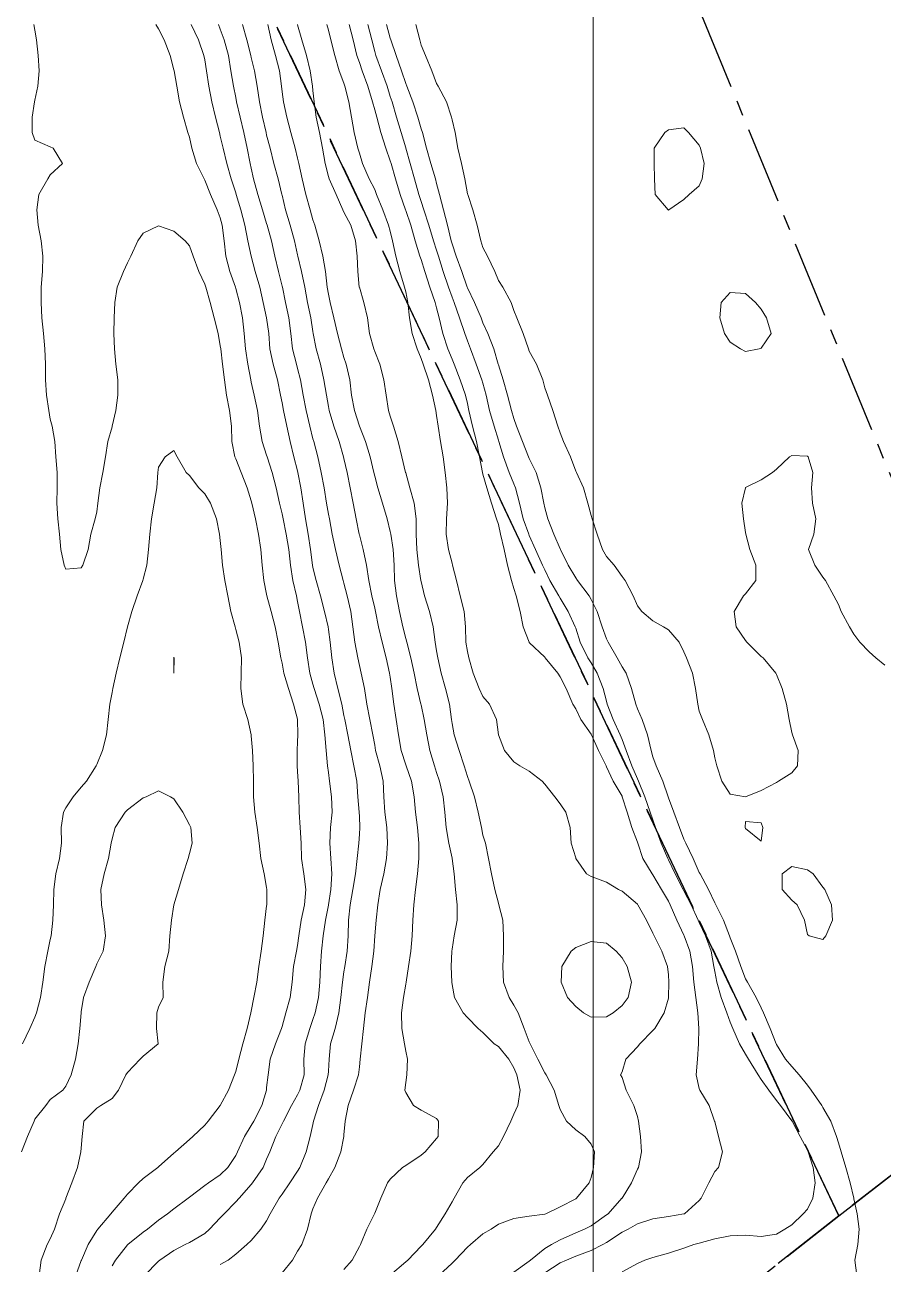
# Model space of a CAD drawing. Header units: centimetres. Extents: x 0 to 642158, y -847 to 649707.
# Drawn here: x 617248.42 to 617276.2, y 620499.11 to 620539.24 of the extents above; entities that cross this region are included whole.
import ezdxf

# ---------------------------------------------------------------- set-up
doc = ezdxf.new("R2010")
doc.units = ezdxf.units.CM
doc.header["$MEASUREMENT"] = 0
doc.linetypes.add('CENTERX2', pattern=[4, 2.5, -0.5, 0.5, -0.5])
doc.layers.add('MEV_grille', color=254, linetype='Continuous', lineweight=9)
doc.layers.add('WAL_topographie 0.5', color=253, linetype='Continuous', lineweight=20)
doc.layers.add('SPW_parcellaire cadastral', color=7, linetype='CENTERX2', lineweight=25, true_color=0xff0542)

# ---------------------------------------------------------------- blocks, each defined once
blk = doc.blocks.new('*U112')
at = {"layer": 'MEV_grille', "transparency": 33554687}
blk.add_lwpolyline([(0, 1825.476), (0, -1825.476)], dxfattribs=at)
blk = doc.blocks.new('*U113')
at = {"layer": 'MEV_grille', "color": 0, "linetype": 'ByBlock', "lineweight": -2, "transparency": 16777216}
blk.add_blockref('*U112', (1900, 0), dxfattribs=at)

msp = doc.modelspace()

# ---------------------------------------------------------------- linework, layer by layer
at = {"layer": 'SPW_parcellaire cadastral'}
for points in [[(617140.892, 620706.757), (617188.586, 620670.429), (617205.491, 620657.481), (617236.821, 620625.726), (617238.726, 620622.445), (617236.096, 620620.154), (617238.753, 620617.124), (617241.351, 620619.557), (617255.145, 620576.565), (617283.484, 620507.46), (617274.764, 620500.676), (617243.342, 620567.204), (617242.443, 620568.633), (617224.544, 620619.8), (617219.57, 620629.325), (617211.738, 620638.85), (617202.743, 620647.528), (617198.721, 620649.645), (617180.2, 620666.244), (617140.94, 620702.104)], [(617274.764, 620500.676), (617269.952, 620496.899), (617211.998, 620451.663), (617205.087, 620446.27), (617195.532, 620438.811), (617164.102, 620414.279), (617134.906, 620391.492), (617133.598, 620390.47), (617094.809, 620440.723), (617090.922, 620445.759), (617243.342, 620567.204), (617274.764, 620500.676)], [(617392.267, 620281.812), (617393.536, 620278.746), (617371.057, 620292.797), (617374.709, 620296.56), (617340.895, 620357.32), (617337.548, 620363.525), (617334.299, 620378.327), (617286.739, 620465.896), (617269.952, 620496.899), (617274.764, 620500.676), (617283.484, 620507.46), (617304.117, 620460.615), (617333.025, 620394.339), (617343.969, 620372.254), (617392.267, 620281.812)]]:
    msp.add_lwpolyline(points, dxfattribs=at)
at = {"layer": 'WAL_topographie 0.5'}
for points in [[(617248.72, 620539.25), (617248.75, 620539.067), (617248.805, 620538.75), (617248.86, 620538.25), (617248.884, 620537.75), (617248.85, 620537.25), (617248.75, 620536.806), (617248.738, 620536.75), (617248.659, 620536.25), (617248.666, 620535.75), (617248.75, 620535.512), (617249.25, 620535.291), (617249.34, 620535.25), (617249.646, 620534.75), (617249.25, 620534.381), (617249.169, 620534.25), (617248.883, 620533.75), (617248.809, 620533.25), (617248.862, 620532.75), (617248.955, 620532.25), (617249.013, 620531.75), (617249.002, 620531.25), (617248.959, 620530.75), (617248.95, 620530.25), (617248.977, 620529.75), (617249.027, 620529.25), (617249.074, 620528.75), (617249.091, 620528.25), (617249.096, 620527.75), (617249.123, 620527.25), (617249.198, 620526.75), (617249.25, 620526.471), (617249.312, 620526.25), (617249.395, 620525.75), (617249.43, 620525.25), (617249.467, 620524.75), (617249.475, 620524.25), (617249.461, 620523.75), (617249.488, 620523.25), (617249.545, 620522.75), (617249.59, 620522.25), (617249.7, 620521.75), (617249.75, 620521.619), (617250.25, 620521.656), (617250.299, 620521.75), (617250.471, 620522.25), (617250.564, 620522.75), (617250.697, 620523.25), (617250.75, 620523.472), (617250.791, 620523.75), (617250.856, 620524.25), (617250.954, 620524.75), (617251.038, 620525.25), (617251.113, 620525.75), (617251.25, 620526.227), (617251.255, 620526.25), (617251.375, 620526.75), (617251.433, 620527.25), (617251.432, 620527.75), (617251.373, 620528.25), (617251.324, 620528.75), (617251.306, 620529.25), (617251.312, 620529.75), (617251.34, 620530.25), (617251.415, 620530.75), (617251.616, 620531.25), (617251.75, 620531.533), (617251.851, 620531.75), (617252.077, 620532.25), (617252.25, 620532.5), (617252.75, 620532.73), (617253.25, 620532.557), (617253.617, 620532.25), (617253.75, 620532.083), (617253.875, 620531.75), (617254.054, 620531.25), (617254.25, 620530.842), (617254.281, 620530.75), (617254.42, 620530.25), (617254.555, 620529.75), (617254.679, 620529.25), (617254.75, 620528.848), (617254.763, 620528.75), (617254.826, 620528.25), (617254.884, 620527.75), (617254.948, 620527.25), (617255.051, 620526.75), (617255.115, 620526.25), (617255.127, 620525.75), (617255.224, 620525.25), (617255.25, 620525.192), (617255.421, 620524.75), (617255.621, 620524.25), (617255.75, 620523.833), (617255.772, 620523.75), (617255.886, 620523.25), (617255.989, 620522.75), (617256.057, 620522.25), (617256.109, 620521.75), (617256.162, 620521.25), (617256.25, 620520.804), (617256.26, 620520.75), (617256.398, 620520.25), (617256.525, 620519.75), (617256.622, 620519.25), (617256.708, 620518.75), (617256.75, 620518.571), (617256.81, 620518.25), (617256.952, 620517.75), (617257.123, 620517.25), (617257.25, 620516.761), (617257.252, 620516.75), (617257.261, 620516.25), (617257.25, 620516.025), (617257.233, 620515.75), (617257.236, 620515.25), (617257.25, 620515.063), (617257.272, 620514.75), (617257.297, 620514.25), (617257.305, 620513.75), (617257.335, 620513.25), (617257.364, 620512.75), (617257.379, 620512.25), (617257.449, 620511.75), (617257.518, 620511.25), (617257.47, 620510.75), (617257.365, 620510.25), (617257.293, 620509.75), (617257.25, 620509.432), (617257.219, 620509.25), (617257.124, 620508.75), (617257.073, 620508.25), (617257.006, 620507.75), (617256.875, 620507.25), (617256.75, 620506.811), (617256.732, 620506.75), (617256.541, 620506.25), (617256.368, 620505.75), (617256.299, 620505.25), (617256.25, 620504.833), (617256.242, 620504.75), (617256.093, 620504.25), (617255.835, 620503.75), (617255.75, 620503.6), (617255.537, 620503.25), (617255.308, 620502.75), (617255.25, 620502.635), (617254.991, 620502.25), (617254.75, 620502.003), (617254.373, 620501.75), (617254.25, 620501.662), (617253.75, 620501.283), (617253.708, 620501.25), (617253.25, 620500.91), (617253.047, 620500.75), (617252.75, 620500.537), (617252.393, 620500.25), (617252.25, 620500.147), (617251.754, 620499.75), (617251.75, 620499.746), (617251.357, 620499.25), (617251.25, 620499.061)], [(617252.659, 620539.25), (617252.75, 620539.107), (617252.939, 620538.75), (617253.129, 620538.25), (617253.25, 620537.782), (617253.257, 620537.75), (617253.339, 620537.25), (617253.434, 620536.75), (617253.557, 620536.25), (617253.705, 620535.75), (617253.75, 620535.602), (617253.825, 620535.25), (617253.975, 620534.75), (617254.23, 620534.25), (617254.25, 620534.216), (617254.433, 620533.75), (617254.648, 620533.25), (617254.75, 620532.988), (617254.809, 620532.75), (617254.877, 620532.25), (617254.934, 620531.75), (617255.06, 620531.25), (617255.238, 620530.75), (617255.25, 620530.709), (617255.372, 620530.25), (617255.464, 620529.75), (617255.525, 620529.25), (617255.571, 620528.75), (617255.643, 620528.25), (617255.734, 620527.75), (617255.75, 620527.674), (617255.846, 620527.25), (617255.953, 620526.75), (617256.021, 620526.25), (617256.107, 620525.75), (617256.25, 620525.308), (617256.269, 620525.25), (617256.432, 620524.75), (617256.56, 620524.25), (617256.668, 620523.75), (617256.75, 620523.408), (617256.783, 620523.25), (617256.883, 620522.75), (617256.966, 620522.25), (617257.025, 620521.75), (617257.099, 620521.25), (617257.211, 620520.75), (617257.25, 620520.57), (617257.315, 620520.25), (617257.413, 620519.75), (617257.503, 620519.25), (617257.569, 620518.75), (617257.652, 620518.25), (617257.75, 620517.893), (617257.789, 620517.75), (617257.954, 620517.25), (617258.074, 620516.75), (617258.129, 620516.25), (617258.171, 620515.75), (617258.221, 620515.25), (617258.25, 620515.03), (617258.285, 620514.75), (617258.351, 620514.25), (617258.373, 620513.75), (617258.321, 620513.25), (617258.29, 620512.75), (617258.331, 620512.25), (617258.361, 620511.75), (617258.331, 620511.25), (617258.252, 620510.75), (617258.25, 620510.741), (617258.155, 620510.25), (617258.078, 620509.75), (617258.026, 620509.25), (617257.996, 620508.75), (617257.976, 620508.25), (617257.925, 620507.75), (617257.818, 620507.25), (617257.75, 620507.036), (617257.65, 620506.75), (617257.495, 620506.25), (617257.456, 620505.75), (617257.463, 620505.25), (617257.329, 620504.75), (617257.25, 620504.598), (617257.053, 620504.25), (617256.794, 620503.75), (617256.75, 620503.656), (617256.547, 620503.25), (617256.349, 620502.75), (617256.25, 620502.519), (617256.133, 620502.25), (617255.794, 620501.75), (617255.75, 620501.695), (617255.358, 620501.25), (617255.25, 620501.131), (617254.879, 620500.75), (617254.75, 620500.61), (617254.406, 620500.25), (617254.25, 620500.113), (617253.75, 620499.817), (617253.618, 620499.75), (617253.25, 620499.561), (617252.793, 620499.25), (617252.75, 620499.215), (617252.3, 620498.75)], [(617253.813, 620539.25), (617254.042, 620538.75), (617254.222, 620538.25), (617254.25, 620538.104), (617254.307, 620537.75), (617254.378, 620537.25), (617254.477, 620536.75), (617254.592, 620536.25), (617254.72, 620535.75), (617254.75, 620535.638), (617254.845, 620535.25), (617254.965, 620534.75), (617255.107, 620534.25), (617255.25, 620533.805), (617255.266, 620533.75), (617255.41, 620533.25), (617255.54, 620532.75), (617255.646, 620532.25), (617255.75, 620531.75), (617255.75, 620531.75), (617255.884, 620531.25), (617256.026, 620530.75), (617256.14, 620530.25), (617256.25, 620529.75), (617256.25, 620529.75), (617256.322, 620529.25), (617256.356, 620528.75), (617256.457, 620528.25), (617256.597, 620527.75), (617256.697, 620527.25), (617256.75, 620527.007), (617256.799, 620526.75), (617256.903, 620526.25), (617257.008, 620525.75), (617257.134, 620525.25), (617257.25, 620524.797), (617257.261, 620524.75), (617257.356, 620524.25), (617257.43, 620523.75), (617257.504, 620523.25), (617257.593, 620522.75), (617257.669, 620522.25), (617257.733, 620521.75), (617257.75, 620521.668), (617257.852, 620521.25), (617257.996, 620520.75), (617258.124, 620520.25), (617258.237, 620519.75), (617258.25, 620519.666), (617258.31, 620519.25), (617258.359, 620518.75), (617258.435, 620518.25), (617258.554, 620517.75), (617258.679, 620517.25), (617258.75, 620516.881), (617258.778, 620516.75), (617258.879, 620516.25), (617258.973, 620515.75), (617259.074, 620515.25), (617259.166, 620514.75), (617259.204, 620514.25), (617259.245, 620513.75), (617259.25, 620513.611), (617259.264, 620513.25), (617259.25, 620513.04), (617259.228, 620512.75), (617259.182, 620512.25), (617259.125, 620511.75), (617259.042, 620511.25), (617258.958, 620510.75), (617258.903, 620510.25), (617258.886, 620509.75), (617258.855, 620509.25), (617258.777, 620508.75), (617258.75, 620508.581), (617258.706, 620508.25), (617258.654, 620507.75), (617258.583, 620507.25), (617258.467, 620506.75), (617258.321, 620506.25), (617258.275, 620505.75), (617258.25, 620505.361), (617258.244, 620505.25), (617258.114, 620504.75), (617257.928, 620504.25), (617257.771, 620503.75), (617257.75, 620503.637), (617257.663, 620503.25), (617257.528, 620502.75), (617257.327, 620502.25), (617257.25, 620502.128), (617257.003, 620501.75), (617256.75, 620501.378), (617256.657, 620501.25), (617256.366, 620500.75), (617256.25, 620500.523), (617256.067, 620500.25), (617255.75, 620499.886), (617255.608, 620499.75), (617255.25, 620499.441), (617255.003, 620499.25), (617254.75, 620499.101)], [(617254.691, 620539.25), (617254.75, 620539.105), (617254.88, 620538.75), (617255.011, 620538.25), (617255.093, 620537.75), (617255.176, 620537.25), (617255.25, 620536.893), (617255.279, 620536.75), (617255.389, 620536.25), (617255.507, 620535.75), (617255.625, 620535.25), (617255.719, 620534.75), (617255.75, 620534.602), (617255.828, 620534.25), (617255.969, 620533.75), (617256.118, 620533.25), (617256.25, 620532.806), (617256.267, 620532.75), (617256.403, 620532.25), (617256.514, 620531.75), (617256.633, 620531.25), (617256.75, 620530.783), (617256.758, 620530.75), (617256.855, 620530.25), (617256.964, 620529.75), (617257.037, 620529.25), (617257.086, 620528.75), (617257.215, 620528.25), (617257.25, 620528.119), (617257.349, 620527.75), (617257.431, 620527.25), (617257.527, 620526.75), (617257.648, 620526.25), (617257.75, 620525.837), (617257.774, 620525.75), (617257.902, 620525.25), (617258.018, 620524.75), (617258.112, 620524.25), (617258.19, 620523.75), (617258.25, 620523.403), (617258.279, 620523.25), (617258.375, 620522.75), (617258.477, 620522.25), (617258.601, 620521.75), (617258.728, 620521.25), (617258.75, 620521.167), (617258.851, 620520.75), (617258.973, 620520.25), (617259.043, 620519.75), (617259.103, 620519.25), (617259.198, 620518.75), (617259.25, 620518.503), (617259.308, 620518.25), (617259.412, 620517.75), (617259.495, 620517.25), (617259.589, 620516.75), (617259.691, 620516.25), (617259.75, 620515.917), (617259.778, 620515.75), (617259.915, 620515.25), (617260.024, 620514.75), (617260.043, 620514.25), (617260.076, 620513.75), (617260.142, 620513.25), (617260.163, 620512.75), (617260.13, 620512.25), (617260.045, 620511.75), (617259.924, 620511.25), (617259.846, 620510.75), (617259.799, 620510.25), (617259.75, 620509.75), (617259.75, 620509.75), (617259.715, 620509.25), (617259.652, 620508.75), (617259.58, 620508.25), (617259.516, 620507.75), (617259.443, 620507.25), (617259.384, 620506.75), (617259.328, 620506.25), (617259.281, 620505.75), (617259.25, 620505.5), (617259.22, 620505.25), (617259.062, 620504.75), (617258.884, 620504.25), (617258.793, 620503.75), (617258.75, 620503.308), (617258.746, 620503.25), (617258.655, 620502.75), (617258.458, 620502.25), (617258.25, 620501.883), (617258.179, 620501.75), (617257.897, 620501.25), (617257.75, 620500.904), (617257.692, 620500.75), (617257.573, 620500.25), (617257.384, 620499.75), (617257.25, 620499.539), (617257.088, 620499.25), (617256.75, 620498.832)], [(617255.471, 620539.25), (617255.612, 620538.75), (617255.736, 620538.25), (617255.75, 620538.183), (617255.852, 620537.75), (617255.944, 620537.25), (617256.024, 620536.75), (617256.112, 620536.25), (617256.23, 620535.75), (617256.25, 620535.668), (617256.363, 620535.25), (617256.487, 620534.75), (617256.619, 620534.25), (617256.743, 620533.75), (617256.75, 620533.723), (617256.863, 620533.25), (617257.006, 620532.75), (617257.147, 620532.25), (617257.25, 620531.799), (617257.262, 620531.75), (617257.383, 620531.25), (617257.483, 620530.75), (617257.574, 620530.25), (617257.681, 620529.75), (617257.75, 620529.313), (617257.76, 620529.25), (617257.852, 620528.75), (617257.989, 620528.25), (617258.105, 620527.75), (617258.184, 620527.25), (617258.25, 620526.887), (617258.275, 620526.75), (617258.423, 620526.25), (617258.597, 620525.75), (617258.738, 620525.25), (617258.75, 620525.198), (617258.856, 620524.75), (617258.957, 620524.25), (617259.053, 620523.75), (617259.149, 620523.25), (617259.244, 620522.75), (617259.25, 620522.726), (617259.374, 620522.25), (617259.478, 620521.75), (617259.553, 620521.25), (617259.658, 620520.75), (617259.75, 620520.353), (617259.773, 620520.25), (617259.868, 620519.75), (617259.99, 620519.25), (617260.123, 620518.75), (617260.229, 620518.25), (617260.25, 620518.118), (617260.303, 620517.75), (617260.366, 620517.25), (617260.445, 620516.75), (617260.518, 620516.25), (617260.604, 620515.75), (617260.75, 620515.282), (617260.761, 620515.25), (617260.935, 620514.75), (617261.023, 620514.25), (617261.07, 620513.75), (617261.129, 620513.25), (617261.172, 620512.75), (617261.175, 620512.25), (617261.132, 620511.75), (617261.071, 620511.25), (617261.014, 620510.75), (617260.984, 620510.25), (617260.962, 620509.75), (617260.918, 620509.25), (617260.841, 620508.75), (617260.762, 620508.25), (617260.75, 620508.182), (617260.683, 620507.75), (617260.617, 620507.25), (617260.626, 620506.75), (617260.709, 620506.25), (617260.75, 620506.007), (617260.804, 620505.75), (617260.782, 620505.25), (617260.75, 620505), (617260.724, 620504.75), (617260.75, 620504.673), (617261.002, 620504.25), (617261.25, 620504.098), (617261.75, 620503.833), (617261.816, 620503.75), (617261.8, 620503.25), (617261.75, 620503.185), (617261.38, 620502.75), (617261.25, 620502.649), (617260.75, 620502.31), (617260.643, 620502.25), (617260.25, 620501.863), (617260.156, 620501.75), (617259.944, 620501.25), (617259.75, 620500.767), (617259.743, 620500.75), (617259.497, 620500.25), (617259.292, 620499.75), (617259.25, 620499.686), (617259.014, 620499.25), (617258.75, 620498.941)], [(617256.294, 620539.25), (617256.401, 620538.75), (617256.538, 620538.25), (617256.661, 620537.75), (617256.728, 620537.25), (617256.75, 620537.075), (617256.797, 620536.75), (617256.904, 620536.25), (617257.035, 620535.75), (617257.169, 620535.25), (617257.25, 620534.929), (617257.293, 620534.75), (617257.402, 620534.25), (617257.515, 620533.75), (617257.657, 620533.25), (617257.75, 620532.922), (617257.806, 620532.75), (617257.949, 620532.25), (617258.072, 620531.75), (617258.152, 620531.25), (617258.209, 620530.75), (617258.25, 620530.52), (617258.307, 620530.25), (617258.429, 620529.75), (617258.54, 620529.25), (617258.669, 620528.75), (617258.75, 620528.473), (617258.828, 620528.25), (617258.942, 620527.75), (617259.001, 620527.25), (617259.093, 620526.75), (617259.25, 620526.25), (617259.25, 620526.25), (617259.448, 620525.75), (617259.599, 620525.25), (617259.719, 620524.75), (617259.75, 620524.623), (617259.849, 620524.25), (617260.002, 620523.75), (617260.147, 620523.25), (617260.25, 620522.839), (617260.269, 620522.75), (617260.346, 620522.25), (617260.375, 620521.75), (617260.391, 620521.25), (617260.452, 620520.75), (617260.545, 620520.25), (617260.655, 620519.75), (617260.75, 620519.372), (617260.783, 620519.25), (617260.918, 620518.75), (617261.023, 620518.25), (617261.12, 620517.75), (617261.244, 620517.25), (617261.25, 620517.224), (617261.352, 620516.75), (617261.431, 620516.25), (617261.532, 620515.75), (617261.68, 620515.25), (617261.75, 620515.039), (617261.843, 620514.75), (617261.962, 620514.25), (617262.015, 620513.75), (617262.055, 620513.25), (617262.149, 620512.75), (617262.25, 620512.262), (617262.253, 620512.25), (617262.316, 620511.75), (617262.358, 620511.25), (617262.413, 620510.75), (617262.42, 620510.25), (617262.321, 620509.75), (617262.25, 620509.31), (617262.242, 620509.25), (617262.219, 620508.75), (617262.238, 620508.25), (617262.25, 620508.167), (617262.333, 620507.75), (617262.607, 620507.25), (617262.75, 620507.102), (617263.095, 620506.75), (617263.25, 620506.618), (617263.612, 620506.25), (617263.75, 620506.158), (617264.085, 620505.75), (617264.25, 620505.469), (617264.345, 620505.25), (617264.45, 620504.75), (617264.378, 620504.25), (617264.25, 620503.969), (617264.147, 620503.75), (617263.912, 620503.25), (617263.75, 620502.951), (617263.582, 620502.75), (617263.25, 620502.345), (617263.145, 620502.25), (617262.75, 620501.917), (617262.603, 620501.75), (617262.32, 620501.25), (617262.25, 620501.131), (617262.032, 620500.75), (617261.75, 620500.307), (617261.712, 620500.25), (617261.303, 620499.75), (617261.25, 620499.698), (617260.816, 620499.25), (617260.75, 620499.188), (617260.25, 620498.758)], [(617257.246, 620539.25), (617257.25, 620539.236), (617257.39, 620538.75), (617257.54, 620538.25), (617257.661, 620537.75), (617257.739, 620537.25), (617257.75, 620537.112), (617257.783, 620536.75), (617257.854, 620536.25), (617257.965, 620535.75), (617258.058, 620535.25), (617258.14, 620534.75), (617258.25, 620534.325), (617258.277, 620534.25), (617258.503, 620533.75), (617258.72, 620533.25), (617258.75, 620533.177), (617258.971, 620532.75), (617259.129, 620532.25), (617259.184, 620531.75), (617259.206, 620531.25), (617259.248, 620530.75), (617259.25, 620530.743), (617259.391, 620530.25), (617259.514, 620529.75), (617259.578, 620529.25), (617259.719, 620528.75), (617259.75, 620528.669), (617259.916, 620528.25), (617260.044, 620527.75), (617260.113, 620527.25), (617260.194, 620526.75), (617260.25, 620526.57), (617260.356, 620526.25), (617260.51, 620525.75), (617260.629, 620525.25), (617260.746, 620524.75), (617260.75, 620524.734), (617260.885, 620524.25), (617261.028, 620523.75), (617261.09, 620523.25), (617261.087, 620522.75), (617261.109, 620522.25), (617261.169, 620521.75), (617261.245, 620521.25), (617261.25, 620521.222), (617261.357, 620520.75), (617261.516, 620520.25), (617261.643, 620519.75), (617261.702, 620519.25), (617261.75, 620518.976), (617261.788, 620518.75), (617261.902, 620518.25), (617262.035, 620517.75), (617262.163, 620517.25), (617262.232, 620516.75), (617262.25, 620516.625), (617262.318, 620516.25), (617262.475, 620515.75), (617262.646, 620515.25), (617262.75, 620514.903), (617262.805, 620514.75), (617262.976, 620514.25), (617263.098, 620513.75), (617263.198, 620513.25), (617263.25, 620513.009), (617263.328, 620512.75), (617263.429, 620512.25), (617263.522, 620511.75), (617263.634, 620511.25), (617263.75, 620510.806), (617263.767, 620510.75), (617263.888, 620510.25), (617263.918, 620509.75), (617263.912, 620509.25), (617263.898, 620508.75), (617263.916, 620508.25), (617264.103, 620507.75), (617264.25, 620507.506), (617264.392, 620507.25), (617264.582, 620506.75), (617264.75, 620506.316), (617264.778, 620506.25), (617265.03, 620505.75), (617265.25, 620505.315), (617265.29, 620505.25), (617265.55, 620504.75), (617265.706, 620504.25), (617265.75, 620504.123), (617265.958, 620503.75), (617266.25, 620503.462), (617266.547, 620503.25), (617266.75, 620502.998), (617266.856, 620502.75), (617266.829, 620502.25), (617266.75, 620501.924), (617266.684, 620501.75), (617266.277, 620501.25), (617266.25, 620501.231), (617265.75, 620500.975), (617265.283, 620500.75), (617265.25, 620500.739), (617264.75, 620500.672), (617264.25, 620500.595), (617263.75, 620500.409), (617263.516, 620500.25), (617263.25, 620500.097), (617262.847, 620499.75), (617262.75, 620499.664), (617262.353, 620499.25), (617262.25, 620499.151), (617261.818, 620498.75)], [(617258.199, 620539.25), (617258.25, 620539.063), (617258.325, 620538.75), (617258.456, 620538.25), (617258.602, 620537.75), (617258.75, 620537.348), (617258.783, 620537.25), (617258.911, 620536.75), (617258.992, 620536.25), (617259.083, 620535.75), (617259.198, 620535.25), (617259.25, 620535.087), (617259.348, 620534.75), (617259.569, 620534.25), (617259.75, 620533.909), (617259.81, 620533.75), (617260.006, 620533.25), (617260.193, 620532.75), (617260.25, 620532.56), (617260.327, 620532.25), (617260.43, 620531.75), (617260.555, 620531.25), (617260.714, 620530.75), (617260.75, 620530.597), (617260.819, 620530.25), (617260.874, 620529.75), (617260.958, 620529.25), (617261.121, 620528.75), (617261.25, 620528.44), (617261.317, 620528.25), (617261.488, 620527.75), (617261.617, 620527.25), (617261.722, 620526.75), (617261.75, 620526.595), (617261.804, 620526.25), (617261.881, 620525.75), (617261.958, 620525.25), (617262.027, 620524.75), (617262.084, 620524.25), (617262.1, 620523.75), (617262.069, 620523.25), (617262.062, 620522.75), (617262.14, 620522.25), (617262.25, 620521.812), (617262.269, 620521.75), (617262.392, 620521.25), (617262.516, 620520.75), (617262.645, 620520.25), (617262.69, 620519.75), (617262.7, 620519.25), (617262.75, 620518.956), (617262.796, 620518.75), (617262.936, 620518.25), (617263.127, 620517.75), (617263.25, 620517.491), (617263.465, 620517.25), (617263.689, 620516.75), (617263.75, 620516.25), (617263.75, 620516.25), (617263.949, 620515.75), (617264.25, 620515.374), (617264.442, 620515.25), (617264.75, 620515.077), (617265.167, 620514.75), (617265.25, 620514.659), (617265.578, 620514.25), (617265.75, 620514.02), (617265.928, 620513.75), (617266.067, 620513.25), (617266.106, 620512.75), (617266.25, 620512.267), (617266.256, 620512.25), (617266.605, 620511.75), (617266.75, 620511.665), (617267.25, 620511.487), (617267.631, 620511.25), (617267.75, 620511.197), (617268.25, 620510.768), (617268.264, 620510.75), (617268.542, 620510.25), (617268.75, 620509.836), (617268.787, 620509.75), (617269.04, 620509.25), (617269.218, 620508.75), (617269.25, 620508.481), (617269.269, 620508.25), (617269.256, 620507.75), (617269.25, 620507.724), (617269.113, 620507.25), (617268.808, 620506.75), (617268.75, 620506.678), (617268.326, 620506.25), (617268.25, 620506.153), (617267.874, 620505.75), (617267.75, 620505.345), (617267.698, 620505.25), (617267.75, 620505.161), (617267.879, 620504.75), (617268.129, 620504.25), (617268.25, 620503.895), (617268.288, 620503.75), (617268.353, 620503.25), (617268.384, 620502.75), (617268.285, 620502.25), (617268.25, 620502.19), (617268.056, 620501.75), (617267.75, 620501.253), (617267.749, 620501.25), (617267.299, 620500.75), (617267.25, 620500.71), (617266.75, 620500.361), (617266.54, 620500.25), (617266.25, 620500.128), (617265.75, 620499.905), (617265.464, 620499.75), (617265.25, 620499.627), (617264.791, 620499.25), (617264.75, 620499.217), (617264.25, 620498.856)], [(617258.922, 620539.25), (617259.048, 620538.75), (617259.171, 620538.25), (617259.25, 620538.024), (617259.34, 620537.75), (617259.527, 620537.25), (617259.678, 620536.75), (617259.75, 620536.489), (617259.811, 620536.25), (617259.945, 620535.75), (617260.103, 620535.25), (617260.25, 620534.837), (617260.276, 620534.75), (617260.417, 620534.25), (617260.566, 620533.75), (617260.743, 620533.25), (617260.75, 620533.232), (617260.915, 620532.75), (617261.061, 620532.25), (617261.212, 620531.75), (617261.25, 620531.639), (617261.366, 620531.25), (617261.534, 620530.75), (617261.704, 620530.25), (617261.75, 620530.082), (617261.831, 620529.75), (617261.954, 620529.25), (617262.112, 620528.75), (617262.25, 620528.415), (617262.313, 620528.25), (617262.515, 620527.75), (617262.686, 620527.25), (617262.75, 620526.984), (617262.794, 620526.75), (617262.911, 620526.25), (617263.041, 620525.75), (617263.133, 620525.25), (617263.236, 620524.75), (617263.25, 620524.698), (617263.375, 620524.25), (617263.531, 620523.75), (617263.692, 620523.25), (617263.75, 620523.063), (617263.822, 620522.75), (617263.933, 620522.25), (617264.043, 620521.75), (617264.176, 620521.25), (617264.25, 620520.996), (617264.322, 620520.75), (617264.45, 620520.25), (617264.553, 620519.75), (617264.74, 620519.25), (617264.75, 620519.239), (617265.25, 620518.771), (617265.266, 620518.75), (617265.671, 620518.25), (617265.75, 620518.127), (617265.945, 620517.75), (617266.161, 620517.25), (617266.25, 620517.1), (617266.418, 620516.75), (617266.75, 620516.275), (617266.763, 620516.25), (617266.994, 620515.75), (617267.233, 620515.25), (617267.25, 620515.221), (617267.467, 620514.75), (617267.75, 620514.27), (617267.759, 620514.25), (617267.912, 620513.75), (617268.067, 620513.25), (617268.25, 620512.773), (617268.257, 620512.75), (617268.422, 620512.25), (617268.726, 620511.75), (617268.75, 620511.721), (617269.029, 620511.25), (617269.25, 620510.872), (617269.31, 620510.75), (617269.525, 620510.25), (617269.75, 620509.77), (617269.759, 620509.75), (617269.941, 620509.25), (617270.03, 620508.75), (617270.074, 620508.25), (617270.136, 620507.75), (617270.2, 620507.25), (617270.231, 620506.75), (617270.227, 620506.25), (617270.19, 620505.75), (617270.145, 620505.25), (617270.25, 620504.798), (617270.269, 620504.75), (617270.567, 620504.25), (617270.745, 620503.75), (617270.75, 620503.734), (617270.877, 620503.25), (617271.005, 620502.75), (617270.87, 620502.25), (617270.75, 620502.113), (617270.559, 620501.75), (617270.316, 620501.25), (617270.25, 620501.176), (617269.767, 620500.75), (617269.75, 620500.743), (617269.25, 620500.663), (617268.75, 620500.587), (617268.25, 620500.419), (617267.952, 620500.25), (617267.75, 620500.15), (617267.25, 620499.816), (617267.124, 620499.75), (617266.75, 620499.555), (617266.25, 620499.377), (617265.95, 620499.25), (617265.75, 620499.153), (617265.25, 620498.834)], [(617259.523, 620539.25), (617259.653, 620538.75), (617259.75, 620538.376), (617259.785, 620538.25), (617259.967, 620537.75), (617260.148, 620537.25), (617260.25, 620536.924), (617260.308, 620536.75), (617260.457, 620536.25), (617260.6, 620535.75), (617260.75, 620535.263), (617260.754, 620535.25), (617260.899, 620534.75), (617261.035, 620534.25), (617261.174, 620533.75), (617261.25, 620533.518), (617261.339, 620533.25), (617261.503, 620532.75), (617261.653, 620532.25), (617261.75, 620531.942), (617261.808, 620531.75), (617261.96, 620531.25), (617262.135, 620530.75), (617262.25, 620530.426), (617262.317, 620530.25), (617262.496, 620529.75), (617262.665, 620529.25), (617262.75, 620529.005), (617262.844, 620528.75), (617263.034, 620528.25), (617263.216, 620527.75), (617263.25, 620527.635), (617263.359, 620527.25), (617263.467, 620526.75), (617263.608, 620526.25), (617263.75, 620525.797), (617263.766, 620525.75), (617263.919, 620525.25), (617264.1, 620524.75), (617264.25, 620524.378), (617264.3, 620524.25), (617264.437, 620523.75), (617264.554, 620523.25), (617264.732, 620522.75), (617264.75, 620522.709), (617264.945, 620522.25), (617265.172, 620521.75), (617265.25, 620521.591), (617265.411, 620521.25), (617265.704, 620520.75), (617265.75, 620520.675), (617266.01, 620520.25), (617266.235, 620519.75), (617266.25, 620519.712), (617266.392, 620519.25), (617266.648, 620518.75), (617266.75, 620518.588), (617266.943, 620518.25), (617267.136, 620517.75), (617267.25, 620517.343), (617267.273, 620517.25), (617267.467, 620516.75), (617267.689, 620516.25), (617267.75, 620516.103), (617267.883, 620515.75), (617268.063, 620515.25), (617268.25, 620514.824), (617268.282, 620514.75), (617268.491, 620514.25), (617268.661, 620513.75), (617268.75, 620513.498), (617268.838, 620513.25), (617269.021, 620512.75), (617269.229, 620512.25), (617269.25, 620512.209), (617269.475, 620511.75), (617269.727, 620511.25), (617269.75, 620511.204), (617269.989, 620510.75), (617270.216, 620510.25), (617270.25, 620510.174), (617270.453, 620509.75), (617270.634, 620509.25), (617270.725, 620508.75), (617270.75, 620508.587), (617270.814, 620508.25), (617270.962, 620507.75), (617271.137, 620507.25), (617271.25, 620506.955), (617271.336, 620506.75), (617271.552, 620506.25), (617271.75, 620505.91), (617271.843, 620505.75), (617272.154, 620505.25), (617272.25, 620505.094), (617272.496, 620504.75), (617272.75, 620504.41), (617272.876, 620504.25), (617273.25, 620503.755), (617273.253, 620503.75), (617273.519, 620503.25), (617273.75, 620502.804), (617273.772, 620502.75), (617273.934, 620502.25), (617273.999, 620501.75), (617273.922, 620501.25), (617273.75, 620500.895), (617273.613, 620500.75), (617273.25, 620500.384), (617273.016, 620500.25), (617272.75, 620500.091), (617272.25, 620500.01), (617271.75, 620500.05), (617271.25, 620500.037), (617270.75, 620499.937), (617270.25, 620499.799), (617270.078, 620499.75), (617269.75, 620499.632), (617269.25, 620499.474), (617268.75, 620499.33), (617268.488, 620499.25), (617268.25, 620499.132), (617267.75, 620498.865)], [(617260.125, 620539.25), (617260.25, 620538.806), (617260.27, 620538.75), (617260.441, 620538.25), (617260.611, 620537.75), (617260.75, 620537.343), (617260.788, 620537.25), (617260.984, 620536.75), (617261.147, 620536.25), (617261.25, 620535.876), (617261.289, 620535.75), (617261.423, 620535.25), (617261.565, 620534.75), (617261.714, 620534.25), (617261.75, 620534.105), (617261.844, 620533.75), (617261.974, 620533.25), (617262.101, 620532.75), (617262.222, 620532.25), (617262.25, 620532.147), (617262.383, 620531.75), (617262.562, 620531.25), (617262.742, 620530.75), (617262.75, 620530.729), (617262.973, 620530.25), (617263.189, 620529.75), (617263.25, 620529.595), (617263.411, 620529.25), (617263.599, 620528.75), (617263.745, 620528.25), (617263.75, 620528.234), (617263.906, 620527.75), (617264.047, 620527.25), (617264.175, 620526.75), (617264.25, 620526.494), (617264.338, 620526.25), (617264.532, 620525.75), (617264.728, 620525.25), (617264.75, 620525.198), (617264.968, 620524.75), (617265.124, 620524.25), (617265.216, 620523.75), (617265.25, 620523.605), (617265.349, 620523.25), (617265.542, 620522.75), (617265.75, 620522.277), (617265.763, 620522.25), (617266.009, 620521.75), (617266.25, 620521.336), (617266.31, 620521.25), (617266.683, 620520.75), (617266.75, 620520.631), (617266.947, 620520.25), (617267.107, 620519.75), (617267.25, 620519.364), (617267.3, 620519.25), (617267.588, 620518.75), (617267.75, 620518.456), (617267.879, 620518.25), (617268.057, 620517.75), (617268.196, 620517.25), (617268.25, 620517.097), (617268.399, 620516.75), (617268.57, 620516.25), (617268.692, 620515.75), (617268.75, 620515.539), (617268.86, 620515.25), (617269.067, 620514.75), (617269.239, 620514.25), (617269.25, 620514.214), (617269.43, 620513.75), (617269.606, 620513.25), (617269.75, 620512.879), (617269.813, 620512.75), (617270.049, 620512.25), (617270.25, 620511.794), (617270.274, 620511.75), (617270.55, 620511.25), (617270.75, 620510.816), (617270.786, 620510.75), (617271.032, 620510.25), (617271.227, 620509.75), (617271.25, 620509.676), (617271.421, 620509.25), (617271.591, 620508.75), (617271.75, 620508.349), (617271.807, 620508.25), (617272.093, 620507.75), (617272.25, 620507.415), (617272.331, 620507.25), (617272.539, 620506.75), (617272.737, 620506.25), (617272.75, 620506.226), (617273.043, 620505.75), (617273.25, 620505.512), (617273.483, 620505.25), (617273.75, 620504.909), (617273.868, 620504.75), (617274.212, 620504.25), (617274.25, 620504.189), (617274.511, 620503.75), (617274.69, 620503.25), (617274.75, 620503.04), (617274.843, 620502.75), (617274.994, 620502.25), (617275.132, 620501.75), (617275.247, 620501.25), (617275.25, 620501.234), (617275.36, 620500.75), (617275.424, 620500.25), (617275.38, 620499.75), (617275.288, 620499.25), (617275.352, 620498.75)], [(617261.081, 620539.25), (617261.203, 620538.75), (617261.25, 620538.582), (617261.386, 620538.25), (617261.593, 620537.75), (617261.75, 620537.337), (617261.799, 620537.25), (617262.069, 620536.75), (617262.237, 620536.25), (617262.25, 620536.167), (617262.349, 620535.75), (617262.438, 620535.25), (617262.551, 620534.75), (617262.659, 620534.25), (617262.75, 620533.774), (617262.758, 620533.75), (617262.927, 620533.25), (617263.066, 620532.75), (617263.184, 620532.25), (617263.25, 620532.033), (617263.395, 620531.75), (617263.631, 620531.25), (617263.75, 620530.968), (617263.893, 620530.75), (617264.159, 620530.25), (617264.25, 620529.989), (617264.344, 620529.75), (617264.551, 620529.25), (617264.725, 620528.75), (617264.75, 620528.679), (617264.982, 620528.25), (617265.187, 620527.75), (617265.25, 620527.483), (617265.341, 620527.25), (617265.512, 620526.75), (617265.674, 620526.25), (617265.75, 620526.028), (617265.858, 620525.75), (617266.079, 620525.25), (617266.25, 620524.792), (617266.28, 620524.75), (617266.502, 620524.25), (617266.639, 620523.75), (617266.75, 620523.353), (617266.788, 620523.25), (617266.945, 620522.75), (617267.119, 620522.25), (617267.25, 620522.023), (617267.497, 620521.75), (617267.75, 620521.384), (617267.852, 620521.25), (617268.115, 620520.75), (617268.25, 620520.426), (617268.395, 620520.25), (617268.75, 620519.94), (617269.096, 620519.75), (617269.25, 620519.648), (617269.601, 620519.25), (617269.75, 620518.938), (617269.832, 620518.75), (617270.034, 620518.25), (617270.126, 620517.75), (617270.199, 620517.25), (617270.25, 620517.021), (617270.357, 620516.75), (617270.554, 620516.25), (617270.708, 620515.75), (617270.75, 620515.511), (617270.815, 620515.25), (617270.982, 620514.75), (617271.25, 620514.335), (617271.75, 620514.25), (617272.25, 620514.454), (617272.75, 620514.712), (617272.813, 620514.75), (617273.25, 620515.025), (617273.427, 620515.25), (617273.453, 620515.75), (617273.268, 620516.25), (617273.25, 620516.333), (617273.163, 620516.75), (617273.076, 620517.25), (617272.93, 620517.75), (617272.75, 620518.206), (617272.727, 620518.25), (617272.314, 620518.75), (617272.25, 620518.791), (617271.791, 620519.25), (617271.75, 620519.305), (617271.44, 620519.75), (617271.376, 620520.25), (617271.684, 620520.75), (617271.75, 620520.822), (617272.078, 620521.25), (617272.08, 620521.75), (617271.889, 620522.25), (617271.759, 620522.75), (617271.75, 620522.809), (617271.685, 620523.25), (617271.624, 620523.75), (617271.741, 620524.25), (617271.75, 620524.26), (617272.25, 620524.513), (617272.618, 620524.75), (617272.75, 620524.859), (617273.169, 620525.25), (617273.25, 620525.298), (617273.75, 620525.271), (617273.77, 620525.25), (617273.924, 620524.75), (617273.886, 620524.25), (617273.913, 620523.75), (617274.026, 620523.25), (617273.96, 620522.75), (617273.785, 620522.25), (617273.993, 620521.75), (617274.25, 620521.354), (617274.336, 620521.25), (617274.609, 620520.75), (617274.75, 620520.475), (617274.837, 620520.25), (617275.11, 620519.75), (617275.25, 620519.513), (617275.444, 620519.25), (617275.75, 620518.939), (617275.963, 620518.75), (617276.25, 620518.513)], [(617269.27, 620533.25), (617269.25, 620533.241), (617269.24, 620533.25), (617268.82, 620533.75), (617268.798, 620534.25), (617268.785, 620534.75), (617268.787, 620535.25), (617269.139, 620535.75), (617269.25, 620535.843), (617269.75, 620535.91), (617269.896, 620535.75), (617270.25, 620535.341), (617270.293, 620535.25), (617270.406, 620534.75), (617270.347, 620534.25), (617270.25, 620534.031), (617269.921, 620533.75), (617269.75, 620533.583), (617269.27, 620533.25)], [(617272.183, 620528.75), (617271.75, 620528.662), (617271.583, 620528.75), (617271.25, 620528.967), (617271.067, 620529.25), (617270.917, 620529.75), (617270.958, 620530.25), (617271.25, 620530.572), (617271.75, 620530.544), (617272.072, 620530.25), (617272.25, 620530.033), (617272.427, 620529.75), (617272.581, 620529.25), (617272.25, 620528.77), (617272.183, 620528.75)], [(617248.355, 620506.25), (617248.586, 620506.75), (617248.75, 620507.108), (617248.802, 620507.25), (617248.934, 620507.75), (617249.003, 620508.25), (617249.07, 620508.75), (617249.173, 620509.25), (617249.25, 620509.631), (617249.272, 620509.75), (617249.33, 620510.25), (617249.352, 620510.75), (617249.361, 620511.25), (617249.429, 620511.75), (617249.551, 620512.25), (617249.612, 620512.75), (617249.6, 620513.25), (617249.675, 620513.75), (617249.75, 620513.886), (617249.99, 620514.25), (617250.25, 620514.554), (617250.416, 620514.75), (617250.731, 620515.25), (617250.75, 620515.29), (617250.941, 620515.75), (617251.066, 620516.25), (617251.124, 620516.75), (617251.181, 620517.25), (617251.25, 620517.62), (617251.272, 620517.75), (617251.378, 620518.25), (617251.504, 620518.75), (617251.627, 620519.25), (617251.75, 620519.75), (617251.75, 620519.75), (617251.885, 620520.25), (617252.063, 620520.75), (617252.24, 620521.25), (617252.25, 620521.296), (617252.368, 620521.75), (617252.431, 620522.25), (617252.473, 620522.75), (617252.528, 620523.25), (617252.61, 620523.75), (617252.701, 620524.25), (617252.73, 620524.75), (617252.75, 620524.917), (617252.969, 620525.25), (617253.25, 620525.455), (617253.354, 620525.25), (617253.641, 620524.75), (617253.75, 620524.654), (617254.055, 620524.25), (617254.25, 620524.054), (617254.429, 620523.75), (617254.625, 620523.25), (617254.728, 620522.75), (617254.75, 620522.542), (617254.774, 620522.25), (617254.817, 620521.75), (617254.895, 620521.25), (617254.989, 620520.75), (617255.094, 620520.25), (617255.227, 620519.75), (617255.25, 620519.667), (617255.359, 620519.25), (617255.433, 620518.75), (617255.429, 620518.25), (617255.413, 620517.75), (617255.483, 620517.25), (617255.643, 620516.75), (617255.747, 620516.25), (617255.75, 620516.225), (617255.789, 620515.75), (617255.818, 620515.25), (617255.821, 620514.75), (617255.827, 620514.25), (617255.871, 620513.75), (617255.942, 620513.25), (617256.004, 620512.75), (617256.066, 620512.25), (617256.168, 620511.75), (617256.25, 620511.313), (617256.26, 620511.25), (617256.255, 620510.75), (617256.25, 620510.712), (617256.187, 620510.25), (617256.137, 620509.75), (617256.072, 620509.25), (617255.999, 620508.75), (617255.93, 620508.25), (617255.837, 620507.75), (617255.75, 620507.311), (617255.738, 620507.25), (617255.624, 620506.75), (617255.484, 620506.25), (617255.349, 620505.75), (617255.25, 620505.358), (617255.211, 620505.25), (617255.021, 620504.75), (617254.75, 620504.25), (617254.75, 620504.25), (617254.363, 620503.75), (617254.25, 620503.616), (617253.859, 620503.25), (617253.75, 620503.156), (617253.297, 620502.75), (617253.25, 620502.709), (617252.75, 620502.263), (617252.733, 620502.25), (617252.25, 620501.886), (617252.104, 620501.75), (617251.75, 620501.386), (617251.635, 620501.25), (617251.25, 620500.799), (617251.212, 620500.75), (617250.785, 620500.25), (617250.75, 620500.202), (617250.477, 620499.75), (617250.254, 620499.25), (617250.25, 620499.239), (617250.071, 620498.75)], [(617253.25, 620518.25), (617253.25, 620518.25), (617253.25, 620518.25), (617253.244, 620518.75), (617253.25, 620518.764), (617253.255, 620518.75), (617253.25, 620518.25)], [(617248.318, 620502.75), (617248.511, 620503.25), (617248.727, 620503.75), (617248.75, 620503.806), (617249.101, 620504.25), (617249.25, 620504.449), (617249.65, 620504.75), (617249.75, 620504.88), (617249.929, 620505.25), (617250.065, 620505.75), (617250.152, 620506.25), (617250.209, 620506.75), (617250.246, 620507.25), (617250.25, 620507.287), (617250.32, 620507.75), (617250.506, 620508.25), (617250.72, 620508.75), (617250.75, 620508.839), (617250.964, 620509.25), (617251.031, 620509.75), (617250.983, 620510.25), (617250.909, 620510.75), (617250.888, 620511.25), (617250.991, 620511.75), (617251.134, 620512.25), (617251.219, 620512.75), (617251.25, 620512.887), (617251.35, 620513.25), (617251.677, 620513.75), (617251.75, 620513.828), (617252.25, 620514.215), (617252.348, 620514.25), (617252.75, 620514.441), (617253.134, 620514.25), (617253.25, 620514.18), (617253.54, 620513.75), (617253.75, 620513.337), (617253.792, 620513.25), (617253.841, 620512.75), (617253.75, 620512.409), (617253.707, 620512.25), (617253.544, 620511.75), (617253.394, 620511.25), (617253.25, 620510.75), (617253.25, 620510.75), (617253.17, 620510.25), (617253.115, 620509.75), (617253.09, 620509.25), (617252.96, 620508.75), (617252.895, 620508.25), (617252.906, 620507.75), (617252.75, 620507.432), (617252.699, 620507.25), (617252.686, 620506.75), (617252.742, 620506.25), (617252.25, 620505.854), (617252.16, 620505.75), (617251.75, 620505.326), (617251.691, 620505.25), (617251.457, 620504.75), (617251.25, 620504.483), (617250.88, 620504.25), (617250.75, 620504.162), (617250.338, 620503.75), (617250.282, 620503.25), (617250.25, 620502.875), (617250.24, 620502.75), (617250.126, 620502.25), (617249.943, 620501.75), (617249.756, 620501.25), (617249.75, 620501.234), (617249.55, 620500.75), (617249.381, 620500.25), (617249.25, 620499.934), (617249.145, 620499.75), (617248.949, 620499.25), (617248.887, 620498.75)], [(617272.25, 620512.812), (617272.303, 620513.25), (617272.25, 620513.409), (617271.75, 620513.45), (617271.733, 620513.25), (617271.75, 620513.22), (617272.25, 620512.812)], [(617274.25, 620509.632), (617274.347, 620509.75), (617274.558, 620510.25), (617274.531, 620510.75), (617274.315, 620511.25), (617274.25, 620511.324), (617273.939, 620511.75), (617273.75, 620511.887), (617273.25, 620511.987), (617272.933, 620511.75), (617272.932, 620511.25), (617273.25, 620510.9), (617273.417, 620510.75), (617273.65, 620510.25), (617273.75, 620509.792), (617273.806, 620509.75), (617274.25, 620509.632)], [(617267.465, 620507.25), (617267.25, 620507.127), (617266.75, 620507.112), (617266.503, 620507.25), (617266.25, 620507.457), (617265.982, 620507.75), (617265.785, 620508.25), (617265.807, 620508.75), (617266.108, 620509.25), (617266.25, 620509.367), (617266.75, 620509.563), (617267.25, 620509.506), (617267.556, 620509.25), (617267.75, 620509.037), (617267.913, 620508.75), (617268.062, 620508.25), (617267.953, 620507.75), (617267.75, 620507.485), (617267.465, 620507.25)]]:
    msp.add_lwpolyline(points, dxfattribs=at)

# ---------------------------------------------------------------- block references
at = {"layer": 'MEV_grille', "transparency": 33554687}
msp.add_blockref('*U113', (615366.814, 620593.644), dxfattribs=at)

doc.saveas('drawing.dxf')
